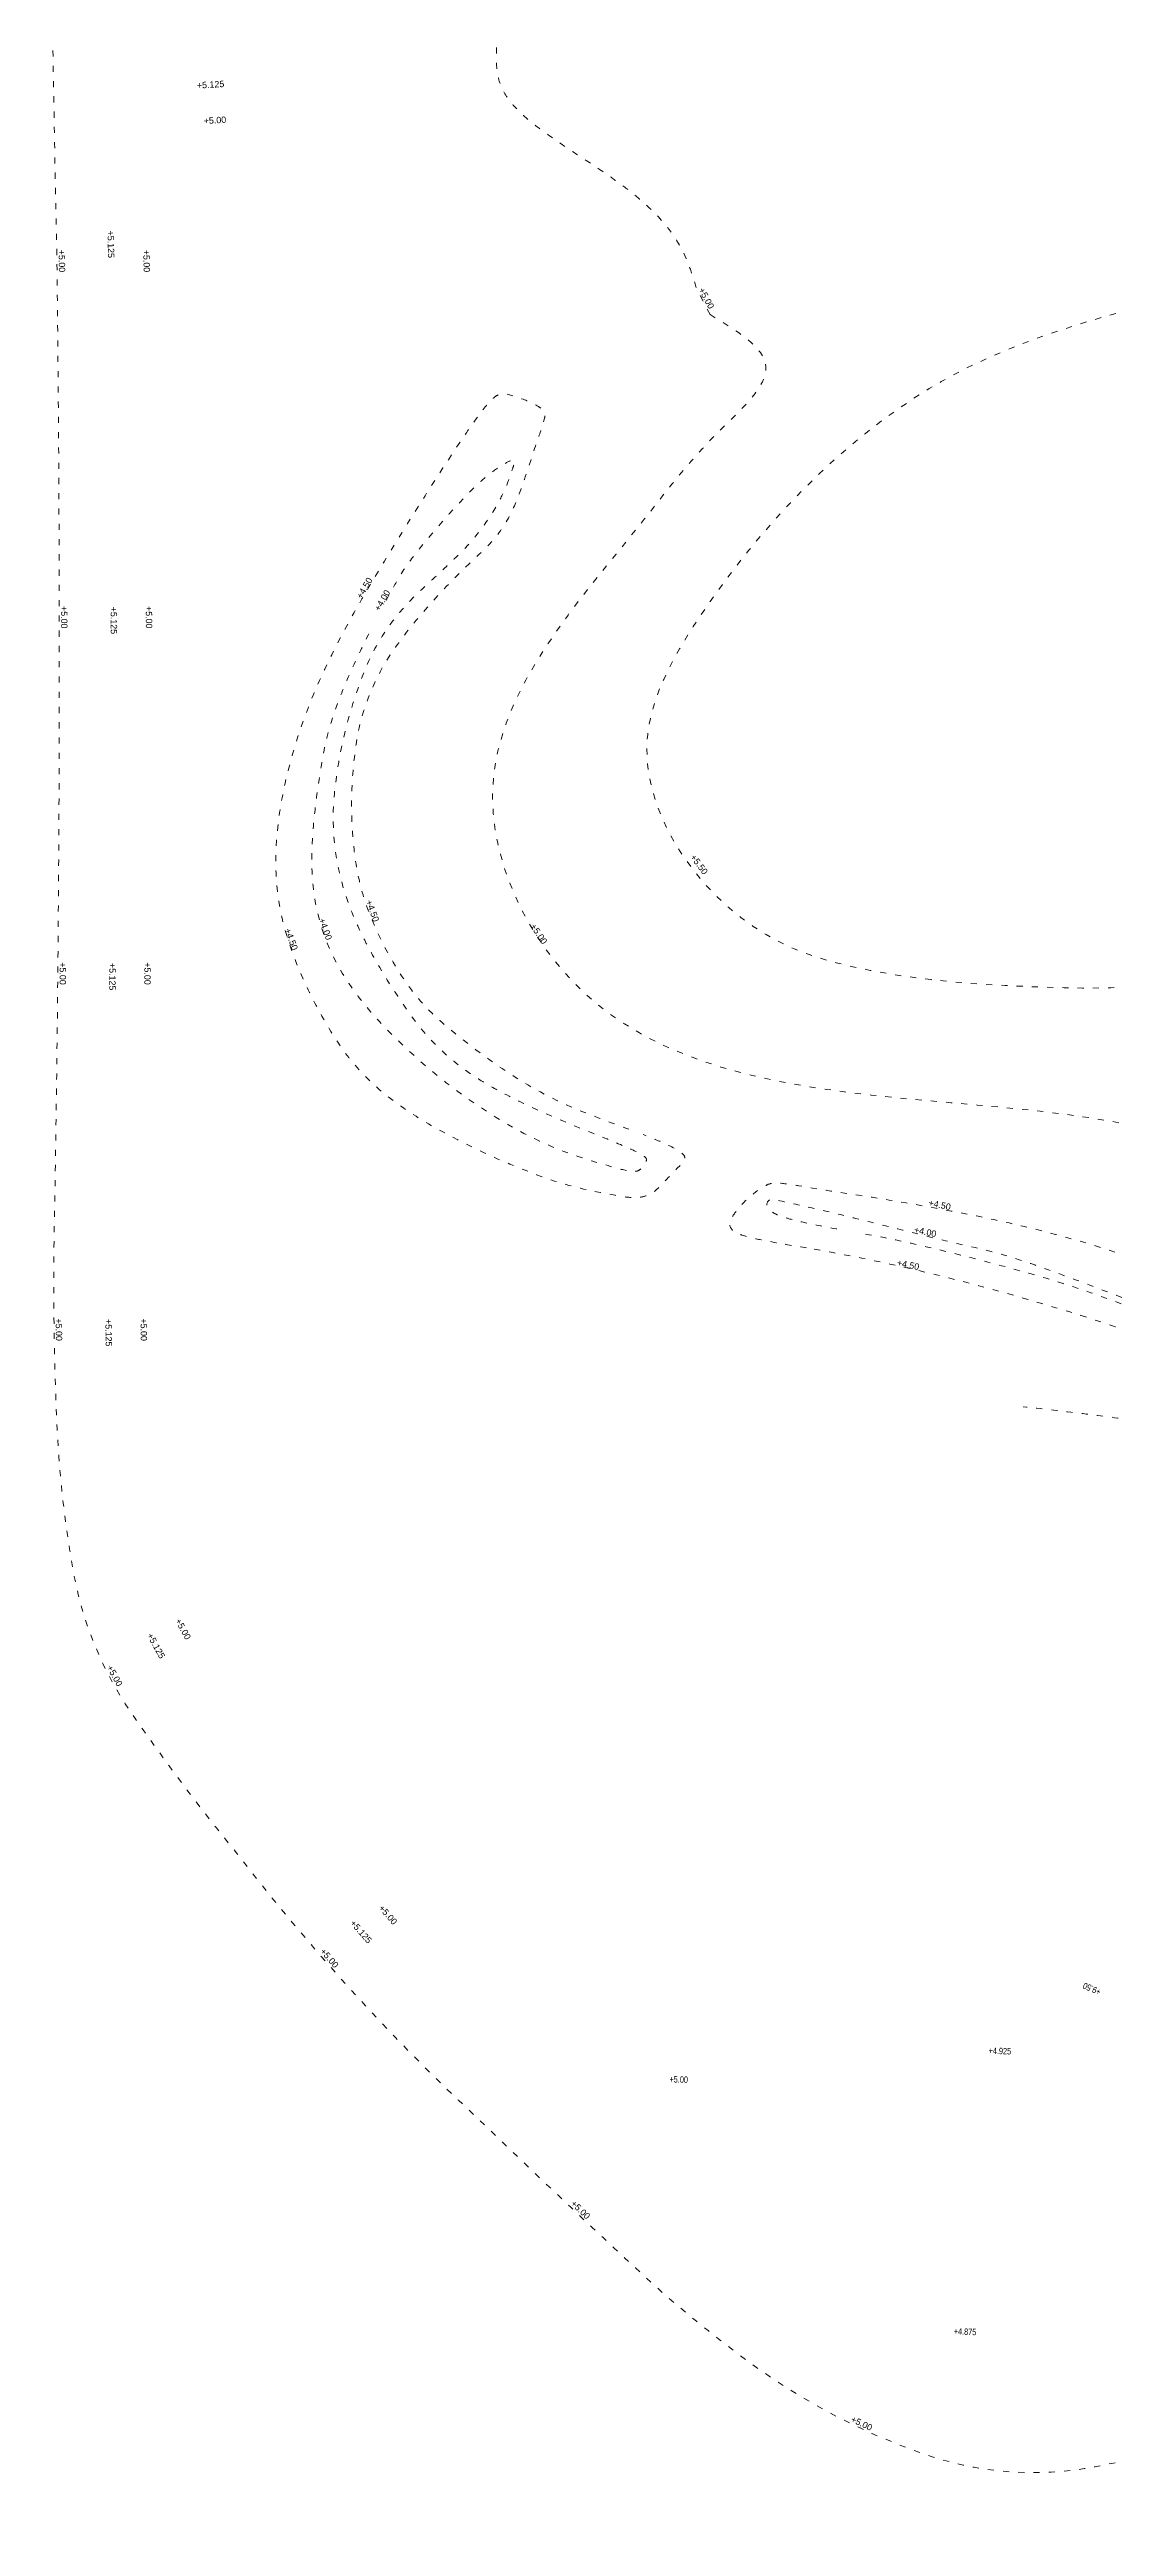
# Model space of a CAD drawing. Extents: x 833962 to 834524, y 817761 to 818199.
# Drawn here: x 833961.6 to 834066.2, y 817761 to 818004.3 of the extents above; entities that cross this region are included whole.
import ezdxf

# ---------------------------------------------------------------- set-up
doc = ezdxf.new("R2010")
doc.units = 0
doc.header["$LTSCALE"] = 1000
doc.header["$MEASUREMENT"] = 0
doc.linetypes.add('ACAD_ISO03W100', pattern=[30, 12, -18])
for name, color, linetype, lineweight in [('030-contour lines- numbers', 2, 'Continuous', 9), ('030-Topo .00', 1, 'ACAD_ISO03W100', 20), ('030-Topo .50', 3, 'ACAD_ISO03W100', 20)]:
    doc.layers.add(name, color=color, linetype=linetype, lineweight=lineweight)
doc.styles.add('W8 TOPO wkcd', font='swissc.ttf', dxfattribs={"height": 1.1})

msp = doc.modelspace()

# ---------------------------------------------------------------- linework, layer by layer
at = {"layer": '030-Topo .00', "ltscale": 5e-05, "flags": 128}
for points in [[(833961.56, 818040.23, 0.004877), (833962.28, 817984.68, -0.007129), (833962.1, 817891.95, 0.018351), (833962.31, 817868.8, 0.033064), (833964, 817854.29, 0.101115), (833969.5, 817841.05, 0.020202), (833980.03, 817827.04, 0.040964), (834003.33, 817801.36, 0.004382), (834020.21, 817785.38, 0.023507), (834029.15, 817778, 0.07873), (834047.17, 817768.21, 0.135561), (834064.33, 817766.84, 0.005984), (834072.88, 817768.66, -0.039521), (834078.6, 817769.35, -0.015147), (834090.23, 817769.02, -0.034948), (834096.06, 817768.59, -0.088462), (834101.44, 817766.66, 0.078892), (834109.28, 817762.93, 0.066155), (834117.99, 817762.21, -0.007271), (834141.24, 817761.47, 0.01017), (834164.32, 817761.07, 0.009298), (834182.13, 817761.04, 0.025176), (834193.92, 817761.86, 0.109947), (834215.6, 817768.88)], [(834025.11, 817980.94, 0.011986), (834024.5, 817982.86, 0.098345), (834021.83, 817987.41, 0.040797), (834019.38, 817989.78, 0.015063), (834017.79, 817991.02, 0.008923), (834016.11, 817992.22, 0.00441), (834013.47, 817993.98, -0.007479), (834010.79, 817995.8, -0.014441), (834009.05, 817997.08, -0.022448), (834007.85, 817998.12, -0.035594), (834006.83, 817999.24, -0.096867), (834005.72, 818001.36, -0.040233), (834005.54, 818002.31, -0.025174), (834005.48, 818003.31, -0.014896), (834005.51, 818004.85)], [(833994.64, 817950.2, -0.011138), (833995.81, 817952.3, -0.033819), (833997.47, 817954.72, -0.024843), (834003, 817961, -0.025162), (834004.58, 817962.45, -0.047582), (834006.09, 817963.49, -0.100475), (834007.18, 817964.02, -0.547305), (834007.26, 817963.9, -0.064526), (834007.09, 817963.21, -0.007342), (834006.45, 817961.42, -0.029832), (834005.53, 817959.57, -0.075625), (834001.53, 817954.46, -0.001406), (833998.43, 817951.55, 0.063947), (833994.38, 817946.89, 0.043627), (833992.64, 817943.55, 0.066778), (833989.66, 817932.11, 0.140416), (833991.64, 817918.71, 0.018599), (833992.86, 817916.19, 0.017295), (833994.76, 817912.91, 0.014975), (833996.85, 817909.75, 0.100959), (834003.71, 817903.19, 0.019241), (834006.02, 817901.86, 0.017171), (834009.85, 817900, 0.009242), (834014.79, 817897.92, -0.007235), (834018.35, 817896.45, -0.030998), (834019.7, 817895.79, -0.05672), (834020.1, 817895.5, -0.16211), (834020.23, 817895.29, -0.244451), (834020.03, 817894.87, -0.083581), (834019.65, 817894.34, -0.138845), (834019.23, 817894.12, -0.090389), (834018.52, 817894.14, -0.031456), (834016.46, 817894.67, -0.019272), (834012.51, 817895.92, -0.045837), (834006.31, 817898.89, -0.070491), (833993.95, 817908.86, -0.051011), (833990.13, 817913.92, -0.115259), (833987.42, 817922.75, -0.031138), (833987.37, 817926.18, -0.021069), (833987.69, 817929.87, -0.009923), (833988.25, 817933.86, -0.052621), (833989.93, 817940.26, -0.016963), (833991.4, 817943.73, -0.009225), (833993.09, 817947.22)], [(834041.74, 817887.95, -0.013444), (834047.72, 817886.71, -0.012303), (834058.47, 817883.91, -0.012102), (834063.9, 817882.19, -0.040706), (834076.43, 817876.68, -0.025413), (834080.91, 817873.93, 0.012056), (834082.27, 817873.02, 0.062974), (834082.6, 817872.85, 0.131436), (834082.93, 817872.85, 0.142032), (834083.12, 817872.9, 0.409967), (834083.13, 817873, 0.086752), (834082.92, 817873.22, 0.032745), (834082.04, 817873.85, 0.00085), (834078.88, 817875.86, 0.008941), (834077.11, 817877, 0.021662), (834074.64, 817878.37, 0.01177), (834072.22, 817879.51, 0.007208), (834069.01, 817880.87, 0.013489), (834058.4, 817884.91, 0.028625), (834052.13, 817886.71, -0.005844), (834048.13, 817887.65, -0.000012), (834040.81, 817889.49, 0.003709), (834036.69, 817890.47, 0.000308), (834033.1, 817891.28, 0.031185), (834032.63, 817891.36, 0.124323), (834032.37, 817891.33, 0.132981), (834032.2, 817891.19, 0.360286), (834032.17, 817890.47, 0.09475), (834032.52, 817890.15, 0.054628), (834033.17, 817889.81, 0.030523), (834034.21, 817889.46, 0.015334), (834036.1, 817889.01, 0.008283), (834039.5, 817888.35)], [(834084.53, 817862.98, -0.01116), (834083.18, 817863.11, -0.018248), (834082.29, 817863.25, -0.055138), (834080.18, 817863.92, -0.032622), (834078.19, 817864.96, -0.012514), (834074.71, 817867.18, 0.026032), (834072.73, 817868.29, 0.050595), (834070.19, 817869.2, 0.016266), (834068.87, 817869.49, 0.010891), (834067.08, 817869.79, 0.006459), (834062.6, 817870.37, 0.002888), (834057.24, 817870.98)]]:
    msp.add_lwpolyline(points, format="xyb", dxfattribs=at)
msp.add_lwpolyline([(834026.48, 817978.28), (834025.11, 817980.94)], dxfattribs=at)
at = {"layer": '030-Topo .00', "ltscale": 5e-05}
msp.add_spline([(834026.48, 817978.28), (834031.97, 817973.18), (834027.48, 817966.94), (834019.55, 817957.6), (834005.14, 817931.99), (834013.97, 817911.79), (834039.7, 817901.92), (834080.25, 817894.82), (834095.89, 817881.55), (834099.94, 817870.55), (834106.57, 817860.86), (834113.56, 817854.06), (834121.27, 817848.09), (834137.1, 817839.26), (834152.81, 817834.72), (834157.65, 817834.86), (834167.09, 817836.85), (834171.45, 817838.12), (834174.53, 817840.65), (834178.3, 817844.26), (834179.62, 817846.08), (834182.97, 817850.09), (834186.26, 817853.39), (834194.01, 817859.15), (834201.32, 817862.88), (834207.91, 817864.99), (834212.93, 817866.9), (834218.06, 817872.05), (834219.51, 817875.77), (834219.74, 817876.77)], degree=3, dxfattribs=at)
at = {"layer": '030-Topo .50', "ltscale": 5e-05, "flags": 128}
msp.add_lwpolyline([(834018.49, 817898.26, -0.010755), (834013.68, 817900.09, -0.049821), (834006.94, 817903.62, -0.032312), (834000.17, 817908.71, -0.063867), (833996.53, 817912.77, -0.067513), (833992.54, 817920.74, -0.047326), (833991.57, 817925.11, -0.023751), (833991.28, 817928.66, -0.050968), (833991.77, 817936.53, -0.109354), (833995.28, 817945.19, -0.025967), (833997.81, 817948.5, -0.029632), (834003.55, 817954.52, 0.023176), (834004.95, 817955.89, 0.078859), (834007.1, 817959.18, 0.024521), (834008.15, 817961.84, 0.005691), (834009.47, 817965.88, 0.035005), (834010.22, 817968.13, 0.095247), (834010.22, 817968.54, 0.125686), (834010.06, 817968.88, 0.06896), (834009.69, 817969.2, 0.048699), (834008.48, 817969.82, 0.039365), (834006.5, 817970.47, 0.086038), (834005.99, 817970.5, 0.111186), (834005.47, 817970.29, 0.060211), (834004.84, 817969.74, 0.025379), (834004.01, 817968.74, 0.014353), (834001.42, 817965.02, 0.01383), (833992.27, 817950.36, 0.022386), (833988.4, 817942.99, 0.05341), (833984.72, 817932.25, 0.029132), (833983.96, 817927.6, 0.037331), (833983.84, 817923.16, 0.066596), (833985.1, 817916.57, 0.034039), (833986.99, 817911.96, 0.023172), (833989.22, 817907.84, 0.106212), (833995.93, 817900.63, 0.027776), (833999.81, 817898.21, 0.038878), (834010.09, 817893.54, 0.035036), (834014.61, 817892.25, 0.001412), (834017.51, 817891.7, 0.044774), (834019.11, 817891.53, 0.076153), (834020.14, 817891.69, 0.084729), (834021.04, 817892.18, 0.044338), (834022.07, 817893.16, -0.027109), (834023.77, 817894.9, 0.093505), (834023.98, 817895.22, 0.279447), (834023.88, 817895.71, 0.076488), (834023.45, 817896.08, 0.041482), (834022.27, 817896.73, 0.01723), (834019.91, 817897.73)], format="xyb", dxfattribs=at)
msp.add_lwpolyline([(834036.71, 817886.46, -0.020931), (834051.49, 817883.24, -0.012225), (834062.53, 817880.08, -0.012994), (834068.53, 817878.03, -0.024852), (834072.75, 817876.22, -0.075247), (834078.15, 817872.5, -0.012164), (834079.31, 817871.38, 0.028507), (834081.33, 817869.32, 0.098199), (834081.89, 817868.97, 0.251845), (834082.55, 817869.09, 0.071102), (834082.97, 817869.5, 0.033623), (834083.55, 817870.33, 0.016284), (834084.32, 817871.71, 0.048372), (834085.15, 817873.37, 0.155624), (834085.19, 817875.76, 0.074377), (834084.66, 817876.81, 0.052086), (834083.71, 817877.91, 0.041802), (834082.22, 817879.12, 0.02316), (834080.65, 817880.1, 0.015219), (834078.32, 817881.3, 0.015593), (834073.05, 817883.64, 0.038229), (834058.59, 817888.39, 0.012448), (834051.28, 817890, 0.009444), (834042.41, 817891.56, -0.00481), (834035.2, 817892.69, 0.015949), (834033.35, 817892.95, 0.042424), (834032.76, 817892.96, 0.094375), (834032.03, 817892.76, 0.045955), (834031.22, 817892.27, 0.044323), (834029.67, 817890.93, 0.049038), (834028.71, 817889.71, 0.074013), (834028.45, 817889.16, 0.307606), (834028.7, 817888.33, 0.064186), (834029.07, 817888.07, 0.038614), (834029.64, 817887.84, 0.029686), (834031.34, 817887.41, 0.007919), (834033.73, 817886.97, 0.001487)], format="xyb", close=True, dxfattribs=at)
at = {"layer": '030-Topo .50', "ltscale": 5e-05}
msp.add_open_spline([(834076.59, 817913.55), (834070.02, 817912.01), (834058.53, 817912.09), (834044.39, 817912.92), (834028, 817917.64), (834016.57, 817933.45), (834028.28, 817954.4), (834045.33, 817971.85), (834063.54, 817977.84), (834079.29, 817981.83), (834078.04, 817986.38), (834077.7, 817987.62)], degree=3, knots=[148.867648, 148.867648, 148.867648, 148.867648, 163.102681, 182.594172, 191.49069, 214.334108, 227.456693, 259.539415, 283.135735, 292.539587, 296.070741, 296.070741, 296.070741, 296.070741], dxfattribs=at)

# ---------------------------------------------------------------- texts
at = {"layer": '030-contour lines- numbers', "ltscale": 0.2, "char_height": 0.625, "width": 1.2903, "attachment_point": 8, "style": 'W8 TOPO wkcd'}
for s, insert, rotation in [('{\\fArial|b0|i0|c0|p34;+5.125}', (833977.41, 818000.56), 3.3958), ('{\\fArial|b0|i0|c0|p34;+5.00}', (833977.84, 817997.06), 3.3958), ('{\\fArial|b0|i0|c0|p34;+5.125}', (833967.28, 817985.19), 270.9388), ('{\\fArial|b0|i0|c0|p34;+5.00}', (833962.46, 817983.55), 270.9388), ('{\\fArial|b0|i0|c0|p34;+5.00}', (833970.79, 817983.55), 270.9388), ('{\\fArial|b0|i0|c0|p34;+5.00}', (834025.84, 817979.74), 298.1334), ('{\\fArial|b0|i0|c0|p34;+4.50}', (833992.79, 817951.26), 60), ('{\\fArial|b0|i0|c0|p34;+5.00}', (833962.69, 817948.55), 270.3514), ('{\\fArial|b0|i0|c0|p34;+5.125}', (833967.57, 817948.24), 270.3514), ('{\\fArial|b0|i0|c0|p34;+5.00}', (833971.02, 817948.55), 270.3514), ('{\\fArial|b0|i0|c0|p34;+4.00}', (833994.54, 817950.05), 60), ('{\\fArial|b0|i0|c0|p34;+5.50}', (834025.15, 817924.08), 306.6908), ('{\\fArial|b0|i0|c0|p34;+4.50}', (833993.01, 817919.6), 290), ('{\\fArial|b0|i0|c0|p34;+4.50}', (833985.03, 817916.81), 290), ('{\\fArial|b0|i0|c0|p34;+4.00}', (833988.38, 817917.81), 290), ('{\\fArial|b0|i0|c0|p34;+5.00}', (834009.39, 817917.27), 303.9884), ('{\\fArial|b0|i0|c0|p34;+5.00}', (833962.55, 817913.55), 269.7267), ('{\\fArial|b0|i0|c0|p34;+5.125}', (833967.43, 817913.24), 269.7267), ('{\\fArial|b0|i0|c0|p34;+5.00}', (833970.88, 817913.55), 269.7267), ('{\\fArial|b0|i0|c0|p34;+4.50}', (834048.98, 817890.51), 348), ('{\\fArial|b0|i0|c0|p34;+4.00}', (834047.56, 817887.86), 348), ('{\\fArial|b0|i0|c0|p34;+4.50}', (834045.88, 817884.62), 348), ('{\\fArial|b0|i0|c0|p34;+5.00}', (833962.17, 817878.55), 270.8475), ('{\\fArial|b0|i0|c0|p34;+5.125}', (833967.06, 817878.25), 270.8475), ('{\\fArial|b0|i0|c0|p34;+5.00}', (833970.51, 817878.55), 270.8475), ('{\\fArial|b0|i0|c0|p34;+5.00}', (833974.41, 817848.99), 298.6583), ('{\\fArial|b0|i0|c0|p34;+5.125}', (833971.76, 817847.34), 298.6583), ('{\\fArial|b0|i0|c0|p34;+5.00}', (833967.69, 817844.4), 298.6583), ('{\\fArial|b0|i0|c0|p34;+5.125}', (833991.94, 817819.2), 311.253), ('{\\fArial|b0|i0|c0|p34;+5.00}', (833994.59, 817820.85), 311.253), ('{\\fArial|b0|i0|c0|p34;+5.00}', (833988.83, 817816.6), 311.253), ('{\\fArial|b0|i0|c0|p34;+5.00}', (834013.53, 817791.85), 316.5685), ('{\\fArial|b0|i0|c0|p34;+5.00}', (834041.24, 817770.81), 334.7322)]:
    msp.add_mtext(s, dxfattribs=dict(at, insert=insert, rotation=rotation))
at = {"layer": '030-contour lines- numbers', "ltscale": 0.2, "char_height": 0.625, "attachment_point": 8, "style": 'W8 TOPO wkcd'}
for s, width, gutter_width, insert, rotation in [('{\\fSwis721 Cn BT|b0|i0|c0|p34;+9.50}', 17.0993, 4, (834064.13, 817814.09), 156.4615), ('{\\C2;+4.925}', 4.2748, 1, (834054.95, 817807.37), 358.1095), ('+5.00', 4.2748, 1, (834023.39, 817804.57), 358.1095), ('+4.875', 4.2748, 1, (834051.53, 817779.79), 358.1095)]:
    msp.add_mtext_dynamic_manual_height_columns(s, width=width, gutter_width=gutter_width, heights=[0], dxfattribs=dict(at, insert=insert, rotation=rotation))

doc.saveas('drawing.dxf')
